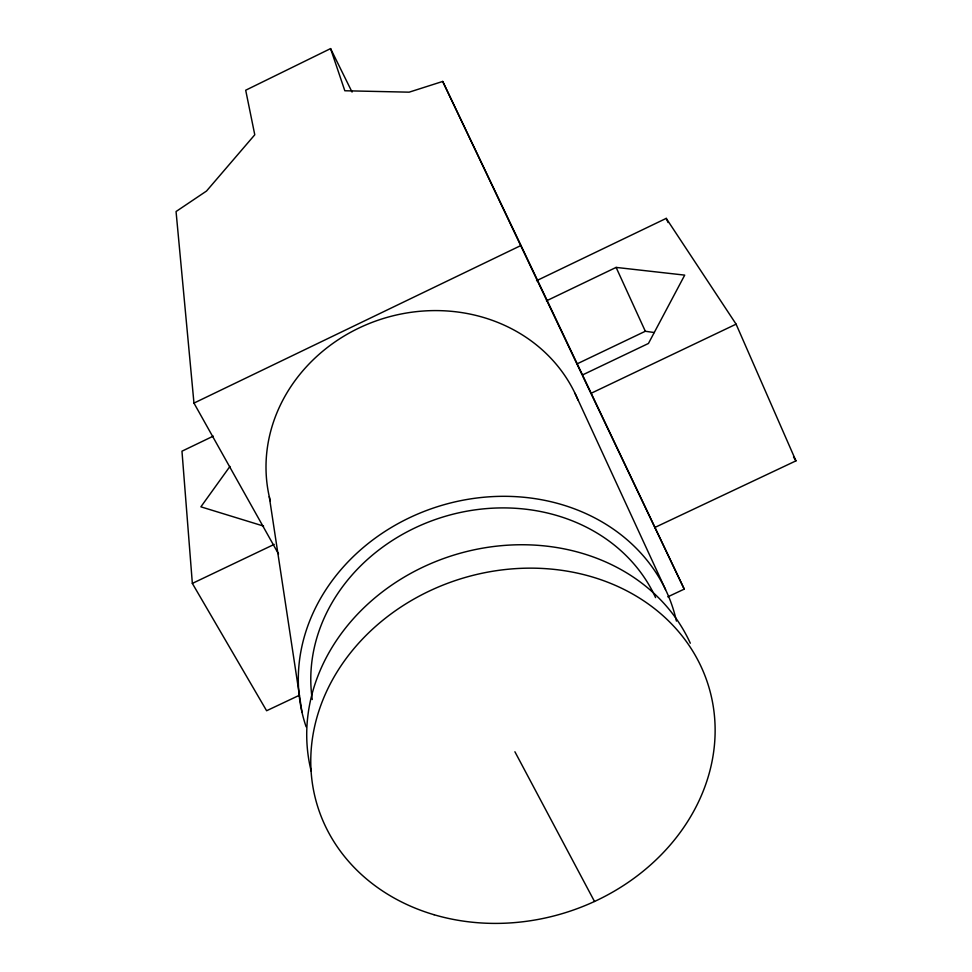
<?xml version="1.0" encoding="UTF-8"?>
<svg xmlns="http://www.w3.org/2000/svg" width="972" height="972" viewBox="0 0 972 972"><rect width="100%" height="100%" fill="white"/><g stroke="black" fill="none" stroke-linecap="round" stroke-linejoin="round"><path stroke-width="1.46" d="M229.951 466.414L200.888 506.825L263.582 526.095M352.058 92.061L330.577 48.6L245.697 90.226L254.773 134.792L206.514 191.047L176.054 211.531L193.963 403.101L278.539 554.004M193.963 403.101L520.992 245.479L442.71 81.441L409.139 92.17L344.829 90.761L330.577 48.6M213.281 436.136L181.971 451.19L192.347 583.407L266.607 710.739L299.522 695.199M536.532 280.726L666.233 218.372L736.096 324.162L795.947 460.862L654.703 527.541M546.434 300.858L616.114 267.409L684.713 275.125L648.446 343.468L582.228 375.083L442.71 81.441M576.894 363.953L645.323 331.258L654.29 332.546M192.347 583.407L274.177 544.393M590.94 393.368L736.096 324.162M667.8 596.844L684.239 589.117L520.992 245.479M793.529 457.022L795.947 460.862M514.905 751.757L594.5 901.469M582.848 376.395L684.239 589.117M574.987 393.271L665.541 589.579M616.114 267.409L645.323 331.258M666.233 218.372L668.08 222.539M269.268 496.631L301.988 712.233M311.174 771.063A200.694 172.627 -16.9 0 1 448.274 556.907A200.694 172.627 -16.9 0 1 690.302 643.221M312.267 699.512A180.403 156.954 -16.8 0 1 444.945 516.411A180.403 156.954 -16.8 0 1 655.578 597.61M270.313 500.932A162.227 147.343 -16.6 0 1 380.356 319.448A162.227 147.343 -16.6 0 1 578 400.039M306.107 726.789A192.772 167.719 -16.8 0 1 443.912 504.747A192.772 167.719 -16.8 0 1 676.427 621.096M434.083 914.737A204.509 174.936 -16.9 0 0 713.606 708.77A204.509 174.936 -16.9 0 0 391.157 613.83A204.509 174.936 -16.9 0 0 434.083 914.737"/></g></svg>
